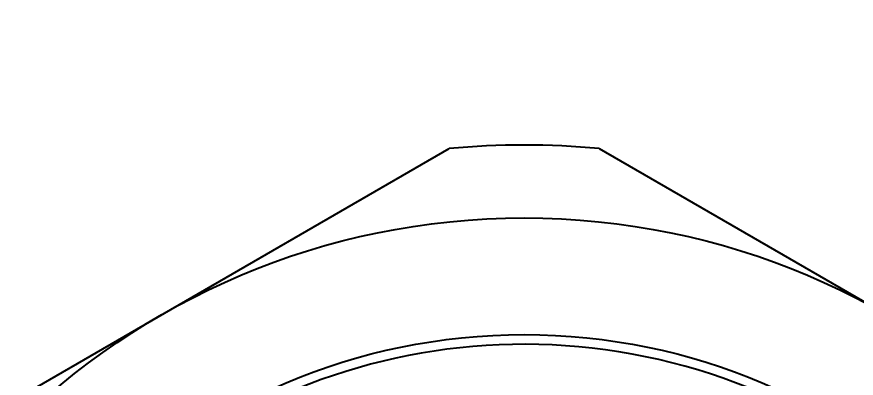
# Model space of a CAD drawing. Header units: millimetres. Extents: x 5828 to 6704, y 123 to 421.
# Drawn here: x 6341.953 to 6342.818, y 228.464 to 228.836 of the extents above; entities that cross this region are included whole.
import ezdxf

# ---------------------------------------------------------------- set-up
doc = ezdxf.new("R2010")
doc.units = ezdxf.units.MM
doc.layers.add('外形图', color=7, linetype='Continuous')
doc.layers.add('尺寸标注', color=7, linetype='Continuous')
doc.styles.add('微软雅黑', font='msyh.ttc', dxfattribs={"height": 1.5})
doc.dimstyles.new('尺寸标注_1_20比例', dxfattribs={"dimtxt": 1.5, "dimasz": 1.25, "dimexe": 0.5, "dimexo": 0.4, "dimgap": 0.5, "dimtad": 1, "dimdec": 1, "dimlfac": 20, "dimdsep": 46, "dimtxsty": '微软雅黑', "dimcen": 0.09, "dimadec": 0, "dimazin": 0, "dimtp": 0.01, "dimtm": 0.01, "dimtfac": 1, "dimtdec": 1, "dimtofl": 0, "dimtmove": 0, "dimatfit": 3, "dimfxl": 1, "dimtolj": 1, "dimarcsym": 0})

# ---------------------------------------------------------------- blocks, each defined once
blk = doc.blocks.new('*D1070')
at = {"layer": 'Defpoints', "color": 0}
for p in [(6340.876, 234.86932), (6346.4981, 225.36932), (6353.03017, 225.36932)]:
    blk.add_point(p, dxfattribs=at)
at = {"layer": '尺寸标注', "color": 0, "lineweight": -2}
for p, q in [((6341.276, 234.86932), (6353.53017, 234.86932)), ((6353.03017, 233.61932), (6353.03017, 226.61932)), ((6346.8981, 225.36932), (6353.53017, 225.36932))]:
    blk.add_line(p, q, dxfattribs=at)
at = {"layer": '尺寸标注', "color": 0}
for points in [[(6353.23851, 233.61932), (6352.82184, 233.61932), (6353.03017, 234.86932)], [(6352.82184, 226.61932), (6353.23851, 226.61932), (6353.03017, 225.36932)]]:
    blk.add_solid(points, dxfattribs=at)
at = {"layer": '尺寸标注', "color": 0, "insert": (6351.7564, 230.11932), "char_height": 1.5, "attachment_point": 5, "rotation": 90, "style": '微软雅黑'}
blk.add_mtext('\\A1;\\A1;{\\fAlibaba PuHuiTi 3.0 55 Regular|b0|i0|c134|p18;190}', dxfattribs=at)

msp = doc.modelspace()

# ---------------------------------------------------------------- linework, layer by layer
at = {"layer": '外形图', "linetype": 'ByBlock'}
for p, q in [((6341.80336, 228.35654), (6342.39865, 228.70024)), ((6342.55336, 228.70024), (6343.14865, 228.35654))]:
    msp.add_line(p, q, dxfattribs=at)
for radius in [0.75, 0.63]:
    msp.add_circle((6342.476, 227.87887), radius, dxfattribs=at)
for radius, start, end in [(0.825, 84.61998, 95.38002), (0.62, 200.69354, 159.30646)]:
    msp.add_arc((6342.476, 227.87887), radius, start, end, dxfattribs=at)

# ---------------------------------------------------------------- dimensions: what is measured, and where the dimension line sits
at = {"layer": '尺寸标注'}
dim = msp.add_linear_dim(base=(6353.03017, 225.36932), p1=(6340.876, 234.86932), p2=(6346.4981, 225.36932), angle=90, text='\\A1;{\\fAlibaba PuHuiTi 3.0 55 Regular|b0|i0|c134|p18;<>}', dimstyle='尺寸标注_1_20比例', dxfattribs=at)
dim.commit()
dim.dimension.update_dxf_attribs({"geometry": '*D1070', "text_midpoint": (6351.7564, 230.11932)})

doc.saveas('drawing.dxf')
